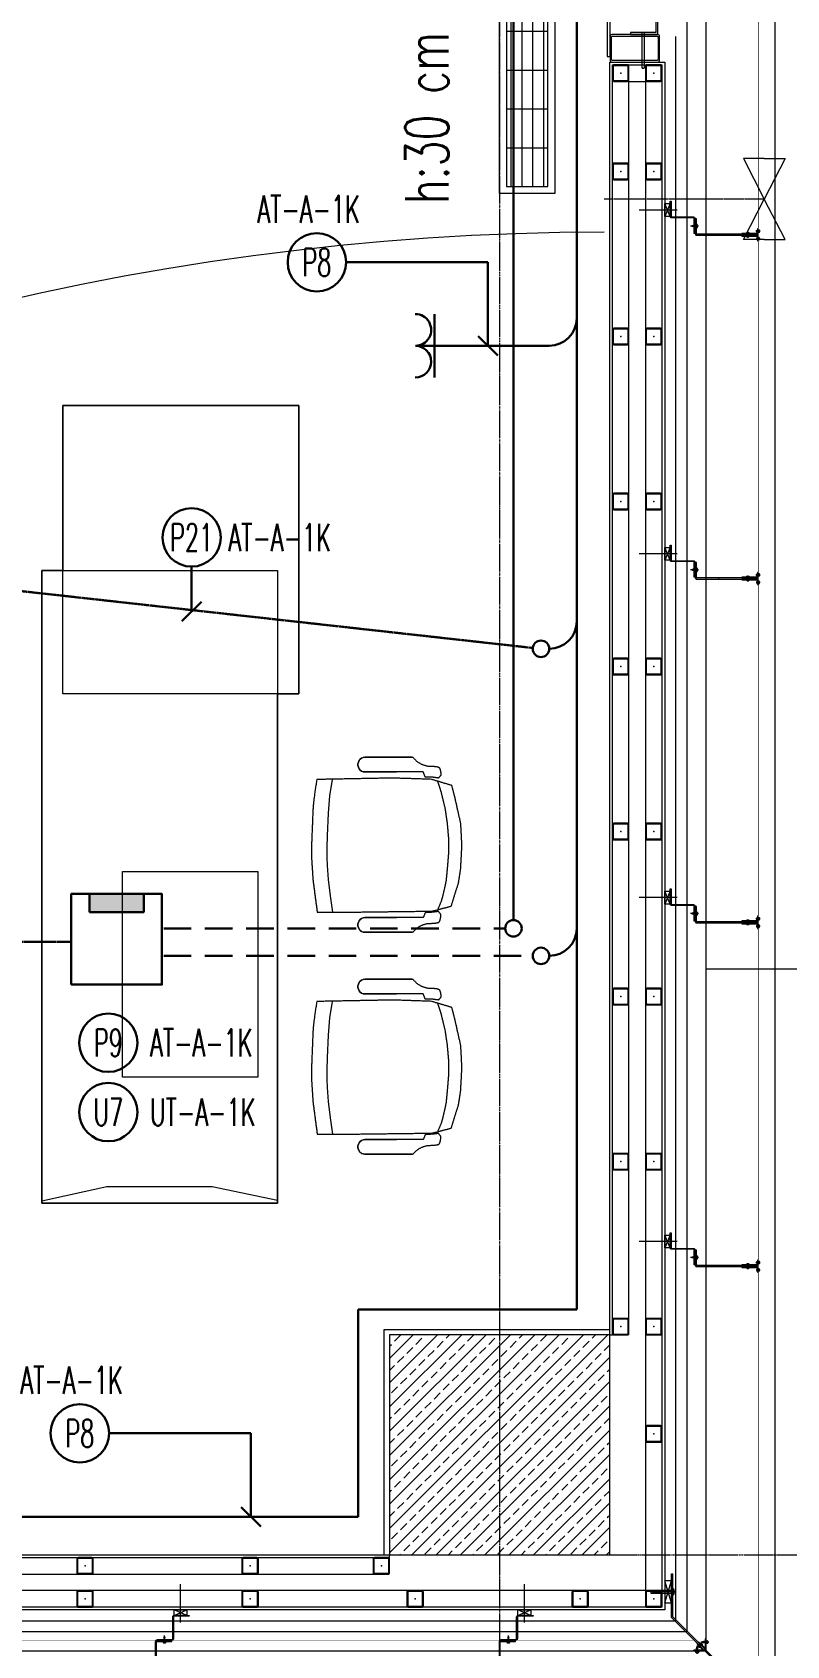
# Model space of a CAD drawing. Extents: x -1439 to 23780, y -1362 to 4476.
# Drawn here: x 10498 to 10772, y 312 to 899 of the extents above; entities that cross this region are included whole.
import ezdxf
from ezdxf.enums import TextEntityAlignment as Align

# ---------------------------------------------------------------- set-up
doc = ezdxf.new("R2010")
doc.units = 0
doc.header["$MEASUREMENT"] = 0
for name, pattern in [('Audi$0$DASHDOT2', [0.5, 0.25, -0.125, 0, -0.125]), ('Audi$0$DASHED2', [0.375, 0.25, -0.125]), ('Audi$0$DOT2', [0.125, 0, -0.125]), ('Audi$0$HIDDEN', [0.375, 0.25, -0.125]), ('DASHED2', [0.375, 0.25, -0.125]), ('HIDDEN', [0.375, 0.25, -0.125])]:
    doc.linetypes.add(name, pattern=pattern)
doc.layers.get('0').update_dxf_attribs({"color": 9, "lineweight": 9})
for name, color, linetype, lineweight in [('Audi$0$01', 8, 'Continuous', 9), ('Audi$0$05', 8, 'Continuous', 9), ('Audi$0$06C', 8, 'Continuous', 9), ('Audi$0$06D', 8, 'Continuous', 9), ('Audi$0$09W', 8, 'Continuous', 9), ('Audi$0$10', 8, 'Continuous', 9), ('Audi$0$11', 8, 'Continuous', 9), ('Audi$0$14', 8, 'Continuous', 9), ('Audi$0$20', 8, 'Audi$0$DOT2', 9), ('Audi$0$21', 8, 'Continuous', 9), ('Audi$0$22', 8, 'Continuous', 9), ('Audi$0$24', 8, 'Audi$0$DASHDOT2', 9), ('Audi$0$32', 8, 'Continuous', 9), ('Audi$0$33', 8, 'Audi$0$BATTING', 9), ('Audi$0$35', 8, 'Continuous', 9), ('E-DÖŞEME (ŞAP İÇİ) PRİZ KUTUSU', 7, 'Continuous', 30), ('E-KABLO', 7, 'Continuous', 30), ('E-LINYE', 7, 'Continuous', 30), ('E-YAZI', 7, 'Continuous', 30), ('E-ÇİFTLİ PRİZ', 7, 'Continuous', 30)]:
    doc.layers.add(name, color=color, linetype=linetype, lineweight=lineweight)
doc.styles.add('Audi$0$Arial', font='arial.ttf', dxfattribs={"height": 2.5})
doc.styles.add('Audi$0$MuuM_TEXT-STANDART', font='ARIALN.TTF')
doc.styles.add('E-YAZI', font='txttw.shx')
doc.linetypes.add('Audi$0$BATTING', pattern='A,0.0001,-0.1,[134,ltypeshp.shx,S=0.1,R=0,X=-0.1,Y=0],-0.2,[134,ltypeshp.shx,S=0.1,R=180,X=0.1,Y=0],-0.1', length=0.4001)

# ---------------------------------------------------------------- blocks, each defined once
blk = doc.blocks.new('Audi$0$0_wallno')
blk.add_lwpolyline([(-7.84, 1.5), (7.94, 1.5), (7.94, -1.5), (-7.84, -1.5)], close=True)
blk.add_lwpolyline([(7.94, 0), (16.13, 0)])
at = {"style": 'Audi$0$Arial'}
blk.add_attdef('GENISLIK', text='', height=2, dxfattribs=at).set_placement((8.44, 0), align=Align.BOTTOM_LEFT)
blk.add_attdef('DUVARNO', text='', height=2, dxfattribs=at).set_placement((0, 0), align=Align.MIDDLE_CENTER)
blk.add_attdef('YUKSEKLIK', text='', height=2, dxfattribs=at).set_placement((8.44, -0.5), align=Align.TOP_LEFT)
blk = doc.blocks.new('Audi$0$p-konvektor_audi')
for p, q in [((250, 89.48), (0, 89.47)), ((250, 89.47), (0, 89.48)), ((0, 89.48), (0, 69.47)), ((250, 69.47), (250, 89.47)), ((199.29, 85.44), (2.49, 85.42)), ((16.61, 71.95), (16.6, 86.99)), ((30.73, 71.95), (30.72, 86.99)), ((44.85, 71.95), (44.84, 86.99)), ((58.96, 71.95), (58.96, 86.99)), ((73.08, 71.95), (73.08, 86.99)), ((87.2, 71.95), (87.2, 86.99)), ((101.32, 71.95), (101.32, 86.99)), ((115.44, 71.95), (115.44, 86.99)), ((129.56, 71.95), (129.56, 86.99)), ((143.68, 71.95), (143.68, 86.98)), ((157.8, 71.95), (157.8, 86.98)), ((171.92, 71.94), (171.92, 86.98)), ((186.04, 71.94), (186.04, 86.98)), ((191.48, 71.95), (200.19, 86.99)), ((242.21, 82.69), (197.7, 82.69)), ((203.55, 84.5), (203.55, 75.36)), ((207.52, 84.5), (207.52, 75.36)), ((211.5, 84.5), (211.5, 75.36)), ((215.48, 84.5), (215.48, 75.36)), ((219.45, 84.5), (219.45, 75.36)), ((223.43, 84.5), (223.43, 75.36)), ((242.21, 79.91), (242.21, 82.69)), ((196.99, 81.46), (2.49, 81.45)), ((194.68, 77.48), (2.49, 77.47)), ((227.1, 76.72), (194.25, 76.73)), ((192.38, 73.51), (2.49, 73.49)), ((0, 69.47), (250, 69.47))]:
    blk.add_line(p, q)
for points in [[(250, 89.47), (0, 89.47), (0, 69.47), (250, 69.47)], [(247.51, 86.99), (247.51, 71.95), (2.49, 71.95), (2.49, 86.99)]]:
    blk.add_lwpolyline(points, close=True)
for centre in [(230.28, 76.72), (242.21, 76.72)]:
    blk.add_circle(centre, 3.18)
blk = doc.blocks.new('Audi$0$p-kolon_80x80')
at = {"layer": 'Audi$0$09W'}
h = blk.add_hatch(dxfattribs=at)
h.set_pattern_fill('ANSI33', color=256, scale=25, style=0)
h.set_pattern_definition([(45, (-1222.5, -385), (-4.419417, 4.419417), []), (45, (-1218.0806, -385), (-4.419417, 4.419417), [3.125, -1.5625])])
h.paths.add_polyline_path([(-40, -40), (40, -40), (40, 40), (-40, 40)])
blk.add_lwpolyline([(-40, -40), (40, -40), (40, 40), (-40, 40)], close=True)
blk = doc.blocks.new('Audi$0$p- alum kaplama profil')
at = {"lineweight": 13}
blk.add_lwpolyline([(7.12, 12.59), (7.12, 26.49)], dxfattribs=at)
at = {"lineweight": 18}
blk.add_lwpolyline([(4.09, 6.16), (-1.41, 6.16), (-1.41, 6.46), (4.09, 6.46, 0.414214), (4.29, 6.66), (4.29, 14.66, -0.414214), (4.79, 15.16), (10.29, 15.16), (10.29, 14.86), (4.79, 14.86, 0.414214), (4.59, 14.66), (4.59, 6.66, -0.414214)], format="xyb", close=True, dxfattribs=at)
at = {"lineweight": 5}
blk.add_lwpolyline([(9.44, 15.16), (4.79, 15.16), (4.79, 17.16), (9.44, 17.16)], close=True, dxfattribs=at)
for points in [[(4.79, 15.16), (9.44, 17.16)], [(9.44, 15.16), (4.79, 17.16)]]:
    blk.add_lwpolyline(points, dxfattribs=at)
blk.add_lwpolyline([(-2.06, 5.56), (-2.06, -2.34), (-2.06, -15.69), (-1.66, -15.69), (-1.66, -2.34), (-1.66, 5.56), (-1.66, 5.56), (-1.66, 5.57), (-1.66, 5.57), (-1.66, 5.58), (-1.66, 5.58), (-1.65, 5.59), (-1.65, 5.59), (-1.65, 5.59), (-1.65, 5.6), (-1.65, 5.6), (-1.64, 5.61), (-1.64, 5.61), (-1.64, 5.62), (-1.64, 5.62), (-1.63, 5.62), (-1.63, 5.63), (-1.63, 5.63), (-1.62, 5.63), (-1.62, 5.64), (-1.61, 5.64), (-1.61, 5.64), (-1.61, 5.64), (-1.6, 5.65), (-1.6, 5.65), (-1.59, 5.65), (-1.59, 5.65), (-1.58, 5.65), (-1.58, 5.65), (-1.57, 5.66), (-1.57, 5.66), (-1.56, 5.66), (-1.56, 5.66), (3.94, 5.66), (3.94, 6.06), (-1.56, 6.06), (-1.58, 6.06), (-1.61, 6.05), (-1.63, 6.05), (-1.66, 6.05), (-1.68, 6.04), (-1.7, 6.03), (-1.73, 6.03), (-1.75, 6.02), (-1.77, 6.01), (-1.79, 6), (-1.82, 5.99), (-1.84, 5.97), (-1.86, 5.96), (-1.88, 5.94), (-1.89, 5.93), (-1.91, 5.91), (-1.93, 5.89), (-1.95, 5.87), (-1.96, 5.85), (-1.97, 5.83), (-1.99, 5.81), (-2, 5.79), (-2.01, 5.77), (-2.02, 5.75), (-2.03, 5.72), (-2.04, 5.7), (-2.04, 5.68), (-2.05, 5.65), (-2.05, 5.63), (-2.06, 5.61), (-2.06, 5.58)], close=True)
blk.add_lwpolyline([(-1.66, -2.34), (-2.06, -2.34)])
for points in [[(-2.36, -10.84), (-2.36, -16.39), (-2.36, -16.39, -0.414214), (-2.51, -16.54), (-2.51, -16.54), (-4.06, -16.54), (-4.06, -16.84), (-2.51, -16.84), (-2.51, -16.84, 0.414214), (-2.06, -16.39), (-2.06, -10.84)], [(-1.36, -10.84), (-1.66, -10.84), (-1.66, -16.39, 0.414214), (-1.21, -16.84), (-1.21, -16.84), (0.34, -16.84), (0.34, -16.54), (-1.21, -16.54), (-1.21, -16.54, -0.414214), (-1.36, -16.39), (-1.36, -16.39)]]:
    blk.add_lwpolyline(points, format="xyb", close=True)
for points in [[(1.61, 6.87, -10), (0.98, 6.96, -10)], [(1.33, 5.85, -10), (0.98, 5.88, -10)], [(1.56, 7.05, -10), (1.02, 7.13, -10)], [(1.05, 6.91, -10), (1.29, 7.56, -10)], [(1.05, 5.83, -10), (1.05, 6.01, -10)], [(1.29, 4.93, -10), (1.29, 7.8, -10)], [(1.53, 6.82, -10), (1.29, 7.56, -10)], [(1.29, 6.16, -10), (1.29, 6.26, -10)], [(1.53, 5.75, -10), (1.53, 5.92, -10)], [(0.67, 5.66, -10), (1.91, 5.66, -10)], [(0.67, 5.66, -10), (0.67, 5.64, -10), (0.67, 5.62, -10), (0.67, 5.6, -10), (0.68, 5.58, -10), (0.68, 5.56, -10), (0.69, 5.54, -10), (0.69, 5.52, -10), (0.7, 5.5, -10), (0.7, 5.48, -10), (0.71, 5.46, -10), (0.72, 5.45, -10), (0.73, 5.43, -10), (0.74, 5.41, -10), (0.75, 5.4, -10), (0.76, 5.38, -10), (0.77, 5.36, -10), (0.79, 5.35, -10), (0.8, 5.33, -10), (0.81, 5.32, -10), (0.83, 5.31, -10), (0.84, 5.29, -10), (0.86, 5.28, -10), (0.87, 5.27, -10), (0.89, 5.26, -10), (0.91, 5.25, -10), (0.92, 5.24, -10), (0.94, 5.23, -10), (0.96, 5.22, -10), (0.98, 5.21, -10), (1, 5.21, -10), (1.02, 5.2, -10), (1.03, 5.2, -10)], [(0.96, 5.66, -10), (0.97, 5.66, -10), (0.97, 5.66, -10), (0.97, 5.66, -10), (0.98, 5.66, -10), (0.98, 5.66, -10), (0.99, 5.66, -10), (0.99, 5.66, -10), (1, 5.66, -10), (1, 5.67, -10), (1, 5.67, -10), (1.01, 5.67, -10), (1.01, 5.67, -10), (1.01, 5.67, -10), (1.02, 5.68, -10), (1.02, 5.68, -10), (1.02, 5.68, -10), (1.03, 5.69, -10), (1.03, 5.69, -10), (1.03, 5.69, -10), (1.04, 5.7, -10), (1.04, 5.7, -10), (1.04, 5.7, -10), (1.04, 5.71, -10), (1.04, 5.71, -10), (1.05, 5.72, -10), (1.05, 5.72, -10), (1.05, 5.72, -10), (1.05, 5.73, -10), (1.05, 5.73, -10), (1.05, 5.74, -10), (1.05, 5.74, -10), (1.05, 5.75, -10)], [(1.03, 5.2, -10), (1.04, 5.2, -10), (1.05, 5.19, -10), (1.05, 5.19, -10), (1.06, 5.19, -10), (1.06, 5.19, -10), (1.07, 5.19, -10), (1.07, 5.19, -10), (1.08, 5.19, -10), (1.08, 5.19, -10), (1.09, 5.19, -10), (1.09, 5.18, -10), (1.1, 5.18, -10), (1.1, 5.18, -10), (1.11, 5.18, -10), (1.11, 5.18, -10), (1.12, 5.18, -10), (1.12, 5.18, -10), (1.13, 5.18, -10), (1.13, 5.18, -10), (1.14, 5.18, -10), (1.15, 5.18, -10), (1.15, 5.18, -10), (1.16, 5.17, -10), (1.16, 5.17, -10), (1.17, 5.17, -10), (1.17, 5.17, -10), (1.18, 5.17, -10), (1.18, 5.17, -10), (1.19, 5.17, -10), (1.19, 5.17, -10), (1.2, 5.17, -10), (1.2, 5.17, -10)], [(1.05, 5.75, -10), (1.05, 5.83, -10)], [(1.2, 5.17, -10), (1.2, 5.2, -10)], [(1.38, 5.2, -10), (1.2, 5.2, -10)], [(1.38, 5.17, -10), (1.38, 5.2, -10)], [(1.38, 5.17, -10), (1.38, 5.17, -10), (1.39, 5.17, -10), (1.39, 5.17, -10), (1.4, 5.17, -10), (1.41, 5.17, -10), (1.41, 5.17, -10), (1.42, 5.17, -10), (1.42, 5.17, -10), (1.43, 5.17, -10), (1.43, 5.18, -10), (1.44, 5.18, -10), (1.44, 5.18, -10), (1.45, 5.18, -10), (1.45, 5.18, -10), (1.46, 5.18, -10), (1.46, 5.18, -10), (1.47, 5.18, -10), (1.47, 5.18, -10), (1.48, 5.18, -10), (1.48, 5.18, -10), (1.49, 5.18, -10), (1.5, 5.19, -10), (1.5, 5.19, -10), (1.51, 5.19, -10), (1.51, 5.19, -10), (1.52, 5.19, -10), (1.52, 5.19, -10), (1.53, 5.19, -10), (1.53, 5.19, -10), (1.54, 5.19, -10), (1.54, 5.2, -10), (1.55, 5.2, -10)], [(1.53, 5.75, -10), (1.53, 5.74, -10), (1.53, 5.74, -10), (1.53, 5.73, -10), (1.53, 5.73, -10), (1.53, 5.72, -10), (1.54, 5.72, -10), (1.54, 5.72, -10), (1.54, 5.71, -10), (1.54, 5.71, -10), (1.54, 5.7, -10), (1.54, 5.7, -10), (1.55, 5.7, -10), (1.55, 5.69, -10), (1.55, 5.69, -10), (1.55, 5.69, -10), (1.56, 5.68, -10), (1.56, 5.68, -10), (1.56, 5.68, -10), (1.57, 5.67, -10), (1.57, 5.67, -10), (1.58, 5.67, -10), (1.58, 5.67, -10), (1.58, 5.67, -10), (1.59, 5.66, -10), (1.59, 5.66, -10), (1.6, 5.66, -10), (1.6, 5.66, -10), (1.6, 5.66, -10), (1.61, 5.66, -10), (1.61, 5.66, -10), (1.62, 5.66, -10), (1.62, 5.66, -10)], [(1.55, 5.2, -10), (1.57, 5.2, -10), (1.59, 5.21, -10), (1.6, 5.21, -10), (1.62, 5.22, -10), (1.64, 5.23, -10), (1.66, 5.24, -10), (1.68, 5.25, -10), (1.69, 5.26, -10), (1.71, 5.27, -10), (1.73, 5.28, -10), (1.74, 5.29, -10), (1.76, 5.31, -10), (1.77, 5.32, -10), (1.78, 5.33, -10), (1.8, 5.35, -10), (1.81, 5.36, -10), (1.82, 5.38, -10), (1.83, 5.4, -10), (1.84, 5.41, -10), (1.85, 5.43, -10), (1.86, 5.45, -10), (1.87, 5.46, -10), (1.88, 5.48, -10), (1.89, 5.5, -10), (1.89, 5.52, -10), (1.9, 5.54, -10), (1.9, 5.56, -10), (1.9, 5.58, -10), (1.91, 5.6, -10), (1.91, 5.62, -10), (1.91, 5.64, -10), (1.91, 5.66, -10)], [(-3.84, -17.04, 0), (-3.81, -17.07, 0), (-3.78, -17.1, 0), (-3.75, -17.12, 0), (-3.72, -17.15, 0), (-3.69, -17.17, 0), (-3.66, -17.19, 0), (-3.62, -17.21, 0), (-3.59, -17.23, 0), (-3.55, -17.24, 0), (-3.52, -17.26, 0), (-3.48, -17.27, 0), (-3.44, -17.28, 0), (-3.4, -17.28, 0), (-3.36, -17.29, 0), (-3.32, -17.29, 0), (-3.29, -17.29, 0), (-3.25, -17.29, 0), (-3.21, -17.29, 0), (-3.17, -17.28, 0), (-3.13, -17.28, 0), (-3.09, -17.27, 0), (-3.06, -17.26, 0), (-3.02, -17.24, 0), (-2.98, -17.23, 0), (-2.95, -17.21, 0), (-2.91, -17.19, 0), (-2.88, -17.17, 0), (-2.85, -17.15, 0), (-2.82, -17.12, 0), (-2.79, -17.1, 0), (-2.76, -17.07, 0), (-2.73, -17.04, 0)], [(-3.29, -17.04, 0), (-3.84, -17.04, 0)], [(-2.85, -16.54, 0), (-2.86, -16.51, 0), (-2.87, -16.47, 0), (-2.89, -16.44, 0), (-2.91, -16.41, 0), (-2.93, -16.38, 0), (-2.96, -16.35, 0), (-2.98, -16.33, 0), (-3.01, -16.31, 0), (-3.04, -16.29, 0), (-3.07, -16.27, 0), (-3.11, -16.25, 0), (-3.14, -16.24, 0), (-3.18, -16.23, 0), (-3.21, -16.22, 0), (-3.25, -16.22, 0), (-3.29, -16.22, 0), (-3.32, -16.22, 0), (-3.36, -16.22, 0), (-3.39, -16.23, 0), (-3.43, -16.24, 0), (-3.46, -16.25, 0), (-3.5, -16.27, 0), (-3.53, -16.29, 0), (-3.56, -16.31, 0), (-3.59, -16.33, 0), (-3.61, -16.35, 0), (-3.64, -16.38, 0), (-3.66, -16.41, 0), (-3.68, -16.44, 0), (-3.7, -16.47, 0), (-3.71, -16.51, 0), (-3.73, -16.54, 0)], [(-3.29, -16.54, 0), (-3.73, -16.54, 0)], [(-3.29, -16.54, 0), (-3.55, -16.54, 0)], [(-3.55, -16.54, 0), (-3.29, -16.54, 0)], [(-3.55, -17.04, 0), (-3.55, -16.54, 0)], [(-3.29, -17.54, 0), (-3.29, -16.04, 0)], [(-3.29, -16.54, 0), (-2.85, -16.54, 0)], [(-3.29, -16.54, 0), (-3.03, -16.54, 0)], [(-3.03, -16.54, 0), (-3.29, -16.54, 0)], [(-3.29, -17.04, 0), (-2.73, -17.04, 0)], [(-3.03, -17.04, 0), (-3.03, -16.54, 0)], [(-2.86, -13.04, 0), (-0.86, -13.04, 0)], [(-2.36, -12.52, 0), (-2.4, -12.53, 0), (-2.43, -12.56, 0), (-2.47, -12.58, 0), (-2.5, -12.6, 0), (-2.53, -12.63, 0), (-2.56, -12.66, 0), (-2.59, -12.69, 0), (-2.61, -12.73, 0), (-2.63, -12.76, 0), (-2.65, -12.8, 0), (-2.67, -12.84, 0), (-2.68, -12.88, 0), (-2.69, -12.92, 0), (-2.7, -12.96, 0), (-2.71, -13, 0), (-2.71, -13.04, 0), (-2.71, -13.08, 0), (-2.7, -13.13, 0), (-2.69, -13.17, 0), (-2.68, -13.21, 0), (-2.67, -13.25, 0), (-2.65, -13.28, 0), (-2.63, -13.32, 0), (-2.61, -13.36, 0), (-2.59, -13.39, 0), (-2.56, -13.42, 0), (-2.53, -13.45, 0), (-2.5, -13.48, 0), (-2.47, -13.51, 0), (-2.43, -13.53, 0), (-2.4, -13.55, 0), (-2.36, -13.57, 0)], [(-2.36, -13.04, 0), (-2.36, -12.52, 0)], [(-2.36, -13.04, 0), (-2.36, -12.73, 0)], [(-2.36, -12.73, 0), (-2.36, -13.04, 0)], [(-1.36, -12.73, 0), (-2.36, -12.73, 0)], [(-2.36, -13.04, 0), (-2.36, -13.36, 0)], [(-2.36, -13.04, 0), (-2.36, -13.57, 0)], [(-2.36, -13.36, 0), (-2.36, -13.04, 0)], [(-1.36, -13.36, 0), (-2.36, -13.36, 0)], [(-1.36, -13.04, 0), (-1.36, -12.37, 0)], [(-1.36, -13.72, 0), (-1.32, -13.68, 0), (-1.29, -13.65, 0), (-1.26, -13.61, 0), (-1.23, -13.58, 0), (-1.2, -13.54, 0), (-1.18, -13.5, 0), (-1.16, -13.45, 0), (-1.14, -13.41, 0), (-1.12, -13.37, 0), (-1.1, -13.32, 0), (-1.09, -13.28, 0), (-1.08, -13.23, 0), (-1.07, -13.18, 0), (-1.06, -13.14, 0), (-1.06, -13.09, 0), (-1.06, -13.04, 0), (-1.06, -12.99, 0), (-1.06, -12.95, 0), (-1.07, -12.9, 0), (-1.08, -12.85, 0), (-1.09, -12.81, 0), (-1.1, -12.76, 0), (-1.12, -12.72, 0), (-1.14, -12.67, 0), (-1.16, -12.63, 0), (-1.18, -12.59, 0), (-1.2, -12.55, 0), (-1.23, -12.51, 0), (-1.26, -12.47, 0), (-1.29, -12.43, 0), (-1.32, -12.4, 0), (-1.36, -12.37, 0)], [(-1.36, -13.04, 0), (-1.36, -13.72, 0)], [(-0.56, -17.04, 0), (-1.11, -17.04, 0)], [(0, -17.04, 0), (-0.03, -17.07, 0), (-0.06, -17.1, 0), (-0.09, -17.12, 0), (-0.12, -17.15, 0), (-0.15, -17.17, 0), (-0.18, -17.19, 0), (-0.22, -17.21, 0), (-0.25, -17.23, 0), (-0.29, -17.24, 0), (-0.33, -17.26, 0), (-0.36, -17.27, 0), (-0.4, -17.28, 0), (-0.44, -17.28, 0), (-0.48, -17.29, 0), (-0.52, -17.29, 0), (-0.56, -17.29, 0), (-0.59, -17.29, 0), (-0.63, -17.29, 0), (-0.67, -17.28, 0), (-0.71, -17.28, 0), (-0.75, -17.27, 0), (-0.79, -17.26, 0), (-0.82, -17.24, 0), (-0.86, -17.23, 0), (-0.89, -17.21, 0), (-0.93, -17.19, 0), (-0.96, -17.17, 0), (-0.99, -17.15, 0), (-1.02, -17.12, 0), (-1.05, -17.1, 0), (-1.08, -17.07, 0), (-1.11, -17.04, 0)], [(-1, -16.54, 0), (-0.98, -16.51, 0), (-0.97, -16.47, 0), (-0.95, -16.44, 0), (-0.93, -16.41, 0), (-0.91, -16.38, 0), (-0.88, -16.35, 0), (-0.86, -16.33, 0), (-0.83, -16.31, 0), (-0.8, -16.29, 0), (-0.77, -16.27, 0), (-0.73, -16.25, 0), (-0.7, -16.24, 0), (-0.66, -16.23, 0), (-0.63, -16.22, 0), (-0.59, -16.22, 0), (-0.56, -16.22, 0), (-0.52, -16.22, 0), (-0.48, -16.22, 0), (-0.45, -16.23, 0), (-0.41, -16.24, 0), (-0.38, -16.25, 0), (-0.34, -16.27, 0), (-0.31, -16.29, 0), (-0.28, -16.31, 0), (-0.25, -16.33, 0), (-0.23, -16.35, 0), (-0.2, -16.38, 0), (-0.18, -16.41, 0), (-0.16, -16.44, 0), (-0.14, -16.47, 0), (-0.13, -16.51, 0), (-0.12, -16.54, 0)], [(-0.56, -16.54, 0), (-1, -16.54, 0)], [(-0.56, -16.54, 0), (-0.82, -16.54, 0)], [(-0.82, -16.54, 0), (-0.56, -16.54, 0)], [(-0.82, -17.04, 0), (-0.82, -16.54, 0)], [(-0.56, -17.54, 0), (-0.56, -16.04, 0)], [(-0.56, -16.54, 0), (-0.3, -16.54, 0)], [(-0.56, -16.54, 0), (-0.12, -16.54, 0)], [(-0.3, -16.54, 0), (-0.56, -16.54, 0)], [(-0.56, -17.04, 0), (0, -17.04, 0)], [(-0.3, -17.04, 0), (-0.3, -16.54, 0)]]:
    blk.add_polyline3d(points)
blk = doc.blocks.new('Audi$0$p-cephe_kose profili')
at = {"linetype": 'Continuous', "lineweight": 13}
for p, q in [((-2.75, 12.75), (-3.15, 12.75)), ((-3.15, -2.87), (-3.15, 12.75)), ((-2.75, -3.03), (-2.75, 12.75)), ((-3.15, -2.87), (-30.14, -29.86)), ((-2.75, -3.03), (-29.86, -30.14)), ((-33.53, -32.82), (-28.58, -27.87)), ((-33.32, -33.03), (-28.37, -28.08)), ((-28.08, -28.37), (-33.03, -33.32)), ((-27.87, -28.58), (-32.82, -33.53)), ((-28.37, -28.08), (-28.58, -27.87)), ((-28.08, -28.37), (-27.87, -28.58)), ((-33.85, -33.57), (-40.45, -40.17)), ((-33.57, -33.85), (-40.17, -40.45)), ((-34, -30.65), (-34, -32.75)), ((-34, -30.65), (-33.7, -30.65)), ((-33.85, -33.57), (-30.14, -29.86)), ((-33.57, -33.85), (-33.85, -33.57)), ((-33.7, -30.65), (-33.7, -32.75)), ((-33.57, -33.85), (-29.86, -30.14)), ((-32.75, -33.7), (-30.65, -33.7)), ((-32.75, -34), (-30.65, -34)), ((-30.65, -34), (-30.65, -33.7)), ((-30.14, -29.86), (-29.86, -30.14)), ((-29.86, -30.14), (-30.14, -29.86)), ((-40.45, -40.17), (-40.17, -40.45))]:
    blk.add_line(p, q, dxfattribs=at)
at = {"linetype": 'Continuous', "lineweight": 5}
for p, q in [((-3.15, 6.69), (1.05, 6.69)), ((-2.75, 2.25), (-0.25, 10.25)), ((-0.25, 2.25), (-2.75, 10.25)), ((-2.73, 6.25), (4.2, 6.25)), ((4.85, 6.62), (1.05, 6.62)), ((4.85, 5.88), (1.05, 5.88)), ((1.05, 5.81), (-3.15, 5.81))]:
    blk.add_line(p, q, dxfattribs=at)
for p, q in [((-15.5, -12.68), (-15.5, -11.44)), ((-16.23, -12.06), (-13.36, -12.06)), ((-15.99, -11.97), (-15.95, -11.97)), ((-15.99, -12.15), (-15.95, -12.15)), ((-15.95, -11.97), (-15.95, -12.15)), ((-15.41, -11.82), (-15.23, -11.82)), ((-15.41, -12.3), (-15.32, -12.3)), ((-15.32, -12.3), (-15.14, -12.3)), ((-15.3, -12.02), (-15.28, -12.37)), ((-15.23, -11.82), (-15.05, -11.82)), ((-15.19, -11.74), (-15.1, -12.37)), ((-15.14, -12.3), (-14.96, -12.3)), ((-15.05, -11.82), (-14.87, -11.82)), ((-15.01, -11.74), (-14.92, -12.37)), ((-14.96, -12.3), (-14.78, -12.3)), ((-14.87, -11.82), (-14.69, -11.82)), ((-14.83, -11.74), (-14.74, -12.37)), ((-14.78, -12.3), (-14.6, -12.3)), ((-14.69, -11.82), (-14.51, -11.82)), ((-14.65, -11.74), (-14.56, -12.37)), ((-14.6, -12.3), (-14.42, -12.3)), ((-14.51, -11.82), (-14.33, -11.82)), ((-14.47, -11.74), (-14.38, -12.37)), ((-14.42, -12.3), (-14.24, -12.3)), ((-14.33, -11.82), (-13.6, -12.06)), ((-14.29, -11.74), (-14.2, -12.37)), ((-14.24, -12.3), (-13.6, -12.06)), ((-14.1, -11.79), (-14.03, -12.33)), ((-12.68, -15.51), (-11.44, -15.51)), ((-11.74, -14.3), (-12.37, -14.21)), ((-11.74, -14.48), (-12.37, -14.39)), ((-11.74, -14.66), (-12.37, -14.57)), ((-11.74, -14.84), (-12.37, -14.75)), ((-11.74, -15.02), (-12.37, -14.93)), ((-11.74, -15.2), (-12.37, -15.11)), ((-12.02, -15.31), (-12.37, -15.29)), ((-11.79, -14.11), (-12.33, -14.03)), ((-12.3, -14.25), (-12.06, -13.61)), ((-12.3, -14.43), (-12.3, -14.25)), ((-12.3, -14.61), (-12.3, -14.43)), ((-12.3, -14.79), (-12.3, -14.61)), ((-12.3, -14.97), (-12.3, -14.79)), ((-12.3, -15.15), (-12.3, -14.97)), ((-12.3, -15.33), (-12.3, -15.15)), ((-12.3, -15.42), (-12.3, -15.33)), ((-12.15, -15.99), (-12.15, -15.96)), ((-11.97, -15.96), (-12.15, -15.96)), ((-12.06, -16.24), (-12.06, -13.37)), ((-11.82, -14.34), (-12.06, -13.61)), ((-11.97, -15.99), (-11.97, -15.96)), ((-11.82, -14.52), (-11.82, -14.34)), ((-11.82, -14.7), (-11.82, -14.52)), ((-11.82, -14.88), (-11.82, -14.7)), ((-11.82, -15.06), (-11.82, -14.88)), ((-11.82, -15.24), (-11.82, -15.06)), ((-11.82, -15.42), (-11.82, -15.24))]:
    blk.add_line(p, q)
at = {"linetype": 'Continuous', "lineweight": 18}
for p, q in [((-15.25, -10.86), (-15.25, -14)), ((-15.25, -10.86), (-14.95, -10.86)), ((-14.95, -10.86), (-14.95, -14)), ((-14.78, -14.07), (-12.56, -11.86)), ((-14.57, -14.28), (-12.35, -12.07)), ((-12.07, -12.35), (-14.28, -14.57)), ((-11.86, -12.56), (-14.07, -14.78)), ((-14, -14.95), (-10.86, -14.95)), ((-14, -15.25), (-10.86, -15.25)), ((-12.35, -12.07), (-12.56, -11.86)), ((-12.07, -12.35), (-11.86, -12.56)), ((-10.86, -15.25), (-10.86, -14.95))]:
    blk.add_line(p, q, dxfattribs=at)
at = {"lineweight": 5}
for p, q in [((-13.02, -13.73), (-13.73, -13.02)), ((-13.29, -13.01), (-13.66, -13.38)), ((-13.65, -12.66), (-12.44, -13.86)), ((-13.29, -13.01), (-13.52, -13.23)), ((-13.52, -13.23), (-13.29, -13.01)), ((-13.29, -13.01), (-12.92, -12.64)), ((-13.29, -13.01), (-13.07, -12.79)), ((-13.07, -12.79), (-13.29, -13.01)), ((-12.57, -13.28), (-13.28, -12.57)), ((-12.8, -13.5), (-13.27, -13.98)), ((-12.8, -13.5), (-12.32, -13.03)), ((-28.94, -29.65), (-29.65, -28.94)), ((-29.22, -28.93), (-29.59, -29.3)), ((-29.57, -28.58), (-28.37, -29.78)), ((-29.22, -28.93), (-29.44, -29.16)), ((-29.44, -29.16), (-29.22, -28.93)), ((-29.22, -28.93), (-28.84, -28.56)), ((-29.22, -28.93), (-28.99, -28.71)), ((-28.99, -28.71), (-29.22, -28.93)), ((-28.5, -29.21), (-29.21, -28.5)), ((-28.72, -29.43), (-28.24, -28.95)), ((-34.6, -31.92), (-33.2, -31.92)), ((-34.1, -31.92), (-34.1, -31.37)), ((-34.1, -31.66), (-33.7, -31.66)), ((-34.1, -31.92), (-34.1, -32.47)), ((-34.1, -32.18), (-33.7, -32.18)), ((-33.7, -31.92), (-33.7, -31.48)), ((-33.7, -31.92), (-33.7, -31.66)), ((-33.7, -31.66), (-33.7, -31.92)), ((-33.7, -31.92), (-33.7, -32.36)), ((-33.7, -31.92), (-33.7, -32.18)), ((-33.7, -32.18), (-33.7, -31.92)), ((-31.92, -34.1), (-32.47, -34.1)), ((-31.92, -33.7), (-32.36, -33.7)), ((-31.92, -33.7), (-32.18, -33.7)), ((-32.18, -33.7), (-31.92, -33.7)), ((-32.18, -34.1), (-32.18, -33.7)), ((-31.22, -31.93), (-31.93, -31.22)), ((-31.92, -34.6), (-31.92, -33.2)), ((-31.92, -33.7), (-31.66, -33.7)), ((-31.92, -33.7), (-31.48, -33.7)), ((-31.66, -33.7), (-31.92, -33.7)), ((-31.92, -34.1), (-31.37, -34.1)), ((-31.49, -31.21), (-31.86, -31.58)), ((-31.85, -30.86), (-30.64, -32.06)), ((-31.49, -31.21), (-31.71, -31.43)), ((-31.71, -31.43), (-31.49, -31.21)), ((-31.66, -34.1), (-31.66, -33.7)), ((-31.49, -31.21), (-31.12, -30.84)), ((-31.49, -31.21), (-31.27, -30.99)), ((-31.27, -30.99), (-31.49, -31.21)), ((-30.77, -31.48), (-31.48, -30.77)), ((-31, -31.7), (-31.47, -32.18)), ((-31, -31.7), (-30.52, -31.23)), ((-28.72, -29.43), (-29.2, -29.91))]:
    blk.add_line(p, q, dxfattribs=at)
at = {"lineweight": 0}
blk.add_line((-34, -32.75), (-34, -30.75), dxfattribs=at)
at = {"linetype": 'Continuous', "lineweight": 5}
for points in [[(-2.75, 10.25), (-0.25, 10.25), (-0.25, 2.25), (-2.75, 2.25)], [(1.05, 6.75), (4.85, 6.75), (4.85, 5.75), (1.05, 5.75)]]:
    blk.add_lwpolyline(points, close=True, dxfattribs=at)
blk.add_lwpolyline([(-38.03, -37.75), (-37.75, -38.03)])
for centre, radius, start, end in [((-15.5, -11.91), 0.473, 90, 166.64023), ((-15.41, -11.73), 0.09, 180, 270), ((-14.88, -12.06), 1.11, 166.64023, 175.47875), ((-14.88, -12.06), 1.11, 184.52125, 193.35977), ((-15.5, -12.21), 0.473, 193.35977, 270), ((-15.41, -12.39), 0.09, 90, 180), ((-12.21, -15.51), 0.473, 180, 256.64023), ((-12.39, -15.42), 0.09, 270, 0), ((-12.06, -14.89), 1.11, 256.64023, 265.47875), ((-12.06, -14.89), 1.11, 274.52125, 283.35977), ((-11.73, -15.42), 0.09, 180, 270), ((-11.91, -15.51), 0.473, 283.35977, 360)]:
    blk.add_arc(centre, radius, start, end)
at = {"linetype": 'Continuous', "lineweight": 18}
for centre, radius, start, end in [((-14.85, -14), 0.4, 180, 315), ((-14.85, -14), 0.1, 180, 315), ((-14, -14.85), 0.4, 135, 270), ((-14, -14.85), 0.1, 135, 270)]:
    blk.add_arc(centre, radius, start, end, dxfattribs=at)
at = {"lineweight": 5}
for centre, radius, start, end in [((-13.35, -12.95), 0.57, 67.91943, 202.08057), ((-13.23, -13.07), 0.909, 267.07503, 2.92498), ((-29.27, -28.88), 0.57, 67.91943, 202.08057), ((-29.15, -29), 0.909, 267.07503, 2.92498), ((-33.62, -31.92), 0.732, 131.19054, 228.80946), ((-33.83, -31.92), 0.46, 286.95738, 73.04263), ((-31.92, -33.62), 0.732, 221.19054, 318.80946), ((-31.92, -33.83), 0.46, 16.95737, 163.04262), ((-31.55, -31.15), 0.57, 67.91943, 202.08057), ((-31.43, -31.27), 0.909, 267.07503, 2.92498)]:
    blk.add_arc(centre, radius, start, end, dxfattribs=at)
at = {"linetype": 'Continuous', "lineweight": 13}
for centre, radius, start, end in [((-33.6, -32.75), 0.4, 180, 315), ((-33.6, -32.75), 0.1, 180, 315), ((-32.75, -33.6), 0.4, 135, 270), ((-32.75, -33.6), 0.1, 135, 270)]:
    blk.add_arc(centre, radius, start, end, dxfattribs=at)
at = {"linetype": 'Continuous', "lineweight": 5}
blk.add_rational_spline([(-3.15, 7.25), (-3.22, 7.25), (-3.29, 7.25), (-3.63, 7.25), (-3.68, 6.91), (-3.7, 6.83), (-3.71, 6.75), (-3.79, 6.25), (-3.71, 5.75), (-3.7, 5.67), (-3.68, 5.59), (-3.63, 5.25), (-3.29, 5.25), (-3.22, 5.25), (-3.15, 5.25), (-3.15, 6.25), (-3.15, 7.25)], [1, 1, 1, 0.760917374327, 1, 1, 1, 1, 1, 1, 1, 0.760917374327, 1, 1, 1, 1, 1], degree=2, knots=[0, 0, 0, 1, 1, 2, 2, 3, 3, 4, 4, 5, 5, 6, 6, 7, 7, 8, 8, 8], dxfattribs=at)
blk = doc.blocks.new('Audi$0$p-cam dönüş noktası')
at = {"layer": 'Audi$0$21', "elevation": 0}
for points in [[(-26.5, 56.83), (-34.04, 56.83), (-26.5, 42.14)], [(-26.5, 56.83), (-18.95, 56.83), (-26.5, 42.14)], [(-26.5, 27.45), (-34.04, 27.45), (-26.5, 42.14)], [(-26.5, 27.45), (-18.95, 27.45), (-26.5, 42.14)]]:
    blk.add_lwpolyline(points, dxfattribs=at)
at = {"layer": 'Audi$0$21', "linetype": 'Audi$0$DASHED2', "elevation": 0}
blk.add_lwpolyline([(-26.5, 42.14), (-84.7, 42.14)], dxfattribs=at)
at = {"layer": 'Audi$0$21', "style": 'Audi$0$MuuM_TEXT-STANDART'}
for s, p in [('CAM DÖNÜŞ ', (0, 0)), ('NOKTASI', (19.23, 10.07))]:
    blk.add_text(s, height=10, rotation=90, dxfattribs=at).set_placement(p)
blk = doc.blocks.new('Audi$0$prf-60x60')
for points in [[(-2.5, -6), (2.5, -6, 0.414214), (3, -5.5), (3, -0.5, 0.414214), (2.5, 0), (-2.5, 0, 0.414214), (-3, -0.5), (-3, -5.5, 0.414214)], [(-2.5, -5.7), (2.5, -5.7, 0.414214), (2.7, -5.5), (2.7, -0.5, 0.414214), (2.5, -0.3), (-2.5, -0.3, 0.414214), (-2.7, -0.5), (-2.7, -5.5, 0.414214)]]:
    blk.add_lwpolyline(points, format="xyb", close=True)
at = {"color": 252}
blk.add_point((0, -3), dxfattribs=at)
blk = doc.blocks.new('Audi$0$Group-258-1')
at = {"linetype": 'Continuous'}
for p, q in [((384800.0983, 69164.505), (384800.0936, 69164.5084)), ((384800.71, 69164.505), (384800.7146, 69164.5084)), ((384800.2257, 69164.3995), (384800.1668, 69164.4084)), ((384800.2892, 69164.3936), (384800.2257, 69164.3995)), ((384800.3717, 69164.3904), (384800.2892, 69164.3936)), ((384800.5299, 69164.394), (384800.4792, 69164.3908)), ((384800.5895, 69164.4019), (384800.5299, 69164.394)), ((384800.6491, 69164.4097), (384800.5895, 69164.4019)), ((384800.4137, 69164.389), (384800.3717, 69164.3904)), ((384800.4502, 69164.389), (384800.4137, 69164.389)), ((384800.4792, 69164.3908), (384800.4502, 69164.389))]:
    blk.add_line(p, q, dxfattribs=at)
at = {"linetype": 'Continuous', "flags": 128}
for points in [[(384800.0862, 69164.6997), (384800.0862, 69164.6409), (384800.0862, 69164.6409)], [(384800.722, 69164.6997), (384800.722, 69164.6409), (384800.722, 69164.6409)], [(384800.0862, 69164.6409), (384800.0862, 69164.5259), (384800.0862, 69164.6409)], [(384800.1395, 69164.5259), (384800.1395, 69164.6409), (384800.1395, 69164.6409)], [(384800.6687, 69164.5259), (384800.6687, 69164.6409), (384800.6687, 69164.6409)], [(384800.722, 69164.6409), (384800.722, 69164.5259), (384800.722, 69164.6409)], [(384800.0862, 69164.5259), (384800.0862, 69164.5259), (384800.087, 69164.52)], [(384800.0862, 69164.5259), (384800.087, 69164.52), (384800.087, 69164.52)], [(384800.087, 69164.52), (384800.087, 69164.52), (384800.0892, 69164.5143)], [(384800.087, 69164.52), (384800.0892, 69164.5143), (384800.0892, 69164.5143)], [(384800.0892, 69164.5143), (384800.0892, 69164.5143), (384800.0929, 69164.5094)], [(384800.0892, 69164.5143), (384800.0936, 69164.5084), (384800.0929, 69164.5094)], [(384800.128, 69164.5054), (384800.128, 69164.5054), (384800.1328, 69164.5094)], [(384800.128, 69164.5054), (384800.1328, 69164.5094), (384800.1328, 69164.5094)], [(384800.1328, 69164.5094), (384800.1328, 69164.5094), (384800.1365, 69164.5143)], [(384800.1328, 69164.5094), (384800.1365, 69164.5143), (384800.1365, 69164.5143)], [(384800.1365, 69164.5143), (384800.1365, 69164.5143), (384800.1387, 69164.52)], [(384800.1365, 69164.5143), (384800.1387, 69164.52), (384800.1387, 69164.52)], [(384800.1387, 69164.52), (384800.1387, 69164.52), (384800.1395, 69164.5259)], [(384800.1387, 69164.52), (384800.1395, 69164.5259), (384800.1395, 69164.5259)], [(384800.6695, 69164.52), (384800.6695, 69164.52), (384800.6687, 69164.5259)], [(384800.6695, 69164.52), (384800.6687, 69164.5259), (384800.6687, 69164.5259)], [(384800.6718, 69164.5143), (384800.6718, 69164.5143), (384800.6695, 69164.52)], [(384800.6718, 69164.5143), (384800.6695, 69164.52), (384800.6695, 69164.52)], [(384800.6754, 69164.5094), (384800.6754, 69164.5094), (384800.6718, 69164.5143)], [(384800.6754, 69164.5094), (384800.6718, 69164.5143), (384800.6718, 69164.5143)], [(384800.6802, 69164.5054), (384800.6802, 69164.5054), (384800.6754, 69164.5094)], [(384800.6802, 69164.5054), (384800.6754, 69164.5094), (384800.6754, 69164.5094)], [(384800.719, 69164.5143), (384800.7146, 69164.5084), (384800.7153, 69164.5094)], [(384800.719, 69164.5143), (384800.719, 69164.5143), (384800.7153, 69164.5094)], [(384800.7213, 69164.52), (384800.7213, 69164.52), (384800.719, 69164.5143)], [(384800.7213, 69164.52), (384800.719, 69164.5143), (384800.719, 69164.5143)], [(384800.722, 69164.5259), (384800.722, 69164.5259), (384800.7213, 69164.52)], [(384800.722, 69164.5259), (384800.7213, 69164.52), (384800.7213, 69164.52)], [(384800.0977, 69164.5054), (384800.0977, 69164.5054), (384800.1034, 69164.5026)], [(384800.0977, 69164.5054), (384800.1034, 69164.5026), (384800.1034, 69164.5026)], [(384800.1034, 69164.5026), (384800.1034, 69164.5026), (384800.1096, 69164.5011)], [(384800.1034, 69164.5026), (384800.1096, 69164.5011), (384800.1096, 69164.5011)], [(384800.1096, 69164.5011), (384800.1096, 69164.5011), (384800.1161, 69164.5011)], [(384800.1096, 69164.5011), (384800.1161, 69164.5011), (384800.1161, 69164.5011)], [(384800.1161, 69164.5011), (384800.1161, 69164.5011), (384800.1223, 69164.5026)], [(384800.1161, 69164.5011), (384800.1223, 69164.5026), (384800.1223, 69164.5026)], [(384800.1223, 69164.5026), (384800.1223, 69164.5026), (384800.128, 69164.5054)], [(384800.1223, 69164.5026), (384800.128, 69164.5054), (384800.128, 69164.5054)], [(384800.6859, 69164.5026), (384800.6859, 69164.5026), (384800.6802, 69164.5054)], [(384800.6859, 69164.5026), (384800.6802, 69164.5054), (384800.6802, 69164.5054)], [(384800.6922, 69164.5011), (384800.6922, 69164.5011), (384800.6859, 69164.5026)], [(384800.6922, 69164.5011), (384800.6859, 69164.5026), (384800.6859, 69164.5026)], [(384800.6986, 69164.5011), (384800.6986, 69164.5011), (384800.6922, 69164.5011)], [(384800.6986, 69164.5011), (384800.6922, 69164.5011), (384800.6922, 69164.5011)], [(384800.7048, 69164.5026), (384800.7048, 69164.5026), (384800.6986, 69164.5011)], [(384800.7048, 69164.5026), (384800.6986, 69164.5011), (384800.6986, 69164.5011)], [(384800.7105, 69164.5054), (384800.7105, 69164.5054), (384800.7048, 69164.5026)], [(384800.7105, 69164.5054), (384800.7048, 69164.5026), (384800.7048, 69164.5026)]]:
    blk.add_lwpolyline(points, close=True, dxfattribs=at)
at = {"linetype": 'Continuous'}
for points in [[(384800.3272, 69164.8751), (384800.2792, 69164.8644), (384800.2312, 69164.8536)], [(384800.4074, 69164.8792), (384800.3673, 69164.8772), (384800.3272, 69164.8751)], [(384800.4932, 69164.8746), (384800.4503, 69164.8769), (384800.4074, 69164.8792)], [(384800.5432, 69164.8666), (384800.5182, 69164.8706), (384800.4932, 69164.8746)], [(384800.6271, 69164.8405), (384800.5851, 69164.8535), (384800.5432, 69164.8666)], [(384800.1182, 69164.7571), (384800.1184, 69164.788), (384800.1261, 69164.8013), (384800.1481, 69164.8026)], [(384800.1481, 69164.8026), (384800.1523, 69164.8031), (384800.1616, 69164.7937)], [(384800.1886, 69164.8426), (384800.1775, 69164.8055), (384800.1663, 69164.7685)], [(384800.2113, 69164.8039), (384800.1911, 69164.7972), (384800.1708, 69164.7905)], [(384800.2312, 69164.8536), (384800.2099, 69164.8481), (384800.1886, 69164.8426)], [(384800.2746, 69164.8191), (384800.2429, 69164.8115), (384800.2113, 69164.8039)], [(384800.3252, 69164.8264), (384800.2999, 69164.8227), (384800.2746, 69164.8191)], [(384800.3841, 69164.8318), (384800.3546, 69164.8291), (384800.3252, 69164.8264)], [(384800.4307, 69164.8318), (384800.4074, 69164.8318), (384800.3841, 69164.8318)], [(384800.4872, 69164.8271), (384800.4589, 69164.8295), (384800.4307, 69164.8318)], [(384800.5356, 69164.8225), (384800.5114, 69164.8248), (384800.4872, 69164.8271)], [(384800.5919, 69164.8096), (384800.5638, 69164.8161), (384800.5356, 69164.8225)], [(384800.637, 69164.7924), (384800.6046, 69164.8075), (384800.5919, 69164.8096)], [(384800.6454, 69164.7717), (384800.6363, 69164.8061), (384800.6271, 69164.8405)], [(384800.6601, 69164.8026), (384800.656, 69164.8031), (384800.6466, 69164.7937)], [(384800.69, 69164.7571), (384800.6898, 69164.788), (384800.6822, 69164.8013), (384800.6601, 69164.8026)], [(384800.0854, 69164.7011), (384800.1126, 69164.7212), (384800.1182, 69164.7571)], [(384800.158, 69164.7461), (384800.1488, 69164.7423), (384800.1395, 69164.7385)], [(384800.1585, 69164.7715), (384800.1583, 69164.7588), (384800.158, 69164.7461)], [(384800.1616, 69164.7937), (384800.1601, 69164.7826), (384800.1585, 69164.7715)], [(384800.1663, 69164.7685), (384800.1639, 69164.6975), (384800.1616, 69164.6266)], [(384800.6491, 69164.4746), (384800.6472, 69164.6232), (384800.6454, 69164.7717)], [(384800.6466, 69164.7937), (384800.6482, 69164.7826), (384800.6497, 69164.7715)], [(384800.6497, 69164.7715), (384800.65, 69164.7588), (384800.6502, 69164.7461)], [(384800.6502, 69164.7461), (384800.6595, 69164.7423), (384800.6687, 69164.7385)], [(384800.7229, 69164.7011), (384800.6957, 69164.7212), (384800.69, 69164.7571)], [(384800.1395, 69164.7385), (384800.1395, 69164.6897), (384800.1395, 69164.6409)], [(384800.6687, 69164.7385), (384800.6687, 69164.6897), (384800.6687, 69164.6409)], [(384800.1616, 69164.6266), (384800.1642, 69164.4892), (384800.1668, 69164.3518)], [(384800.6491, 69164.3531), (384800.6491, 69164.4138), (384800.6491, 69164.4746)], [(384800.1668, 69164.3518), (384800.2302, 69164.3409), (384800.278, 69164.3374)], [(384800.278, 69164.3374), (384800.3427, 69164.3349), (384800.4074, 69164.3324)], [(384800.4502, 69164.3324), (384800.4901, 69164.3349), (384800.5299, 69164.3374)], [(384800.5299, 69164.3374), (384800.5895, 69164.3452), (384800.6491, 69164.3531)], [(384800.4074, 69164.3324), (384800.4288, 69164.3324), (384800.4502, 69164.3324)]]:
    blk.add_open_spline(points, degree=2, dxfattribs=at)
blk = doc.blocks.new('Audi$0$p-masa-03')
for p, q in [((7.57, 185.2), (7.57, 230)), ((85.7, 185.2), (7.57, 185.2))]:
    blk.add_line(p, q)
for points in [[(0, 230), (0, 0), (85.7, 0), (85.7, 185.2), (93.45, 185.2), (93.45, 289.97), (7.57, 289.97), (7.57, 230)], [(29.32, 120.55), (78.52, 120.55), (78.52, 45.81), (29.32, 45.81)]]:
    blk.add_lwpolyline(points, close=True)
at = {"flags": 128}
for points in [[(7.57, 230), (7.57, 289.97), (93.45, 289.97), (93.45, 185.2), (85.7, 185.2)], [(85.7, 0.04), (85.7, 0.94), (61.93, 5.88), (23.62, 5.88), (0, 0.73), (0, 0), (85.67, 0)]]:
    blk.add_lwpolyline(points, dxfattribs=at)
for points in [[(85.7, 230), (85.7, 0), (0, 0), (0, 230), (85.7, 230)], [(85.7, 230), (85.7, 0), (0, 0), (0, 230)]]:
    blk.add_lwpolyline(points, close=True, dxfattribs=at)
blk = doc.blocks.new('10_DÖŞEME (ŞAP İÇİ) PRİZ KUTUSU')
at = {"layer": 'E-DÖŞEME (ŞAP İÇİ) PRİZ KUTUSU'}
blk.add_hatch(color=5, dxfattribs=at).paths.add_polyline_path([(0.734, 0.216), (0.734, 0.706), (-0.734, 0.706), (-0.734, 0.216)])
at = {"layer": 'E-DÖŞEME (ŞAP İÇİ) PRİZ KUTUSU', "color": 5}
for points in [[(1.224, 2.664), (1.224, 0.216), (-1.224, 0.216), (-1.224, 2.664)], [(0.734, 0.706), (0.734, 0.216), (-0.734, 0.216), (-0.734, 0.706)]]:
    blk.add_lwpolyline(points, close=True, dxfattribs=at)
blk = doc.blocks.new('100_ÇİFTLİ PRİZ')
at = {"layer": 'E-ÇİFTLİ PRİZ', "color": 4}
for p, q in [((0, 3.86), (0, 0)), ((-2.4, 2.43), (2.4, 2.43))]:
    blk.add_line(p, q, dxfattribs=at)
for centre, start, end in [((-1.2, 3.87), 179.6083, 359.6083), ((1.2, 3.87), 180.3917, 0.3917)]:
    blk.add_arc(centre, 1.2, start, end, dxfattribs=at)

msp = doc.modelspace()

# ---------------------------------------------------------------- linework, layer by layer
at = {"layer": 'Audi$0$06C'}
msp.add_lwpolyline([(10767.5, 906.95), (10767.5, 906.95), (10767.5, 285), (9765.58, 285)], dxfattribs=at)
at = {"layer": 'Audi$0$06D'}
for points in [[(10735.5, 906.65), (10735.5, 317), (9765.58, 317)], [(10742.5, 906.65), (10742.5, 906.65), (10742.5, 310), (9765.88, 310)], [(10714.5, 425), (10714.5, 880.77), (10720.5, 880.77), (10720.5, 332), (9799.76, 332), (9799.76, 338), (9927.5, 338), (9927.5, 344)], [(10007.5, 338), (10627, 338)]]:
    msp.add_lwpolyline(points, dxfattribs=at)
at = {"layer": 'Audi$0$10'}
for points, const_width in [([(10761.5, 906.95), (10761.5, 291), (9765.58, 291)], 0.2), ([(10738.5, 906.65), (10738.5, 314), (9765.58, 314)], 0.1)]:
    msp.add_lwpolyline(points, dxfattribs=dict(at, const_width=const_width))
msp.add_lwpolyline([(10715.05, 897.77), (10725.05, 897.77), (10725.05, 907.25), (10724.25, 907.25), (10724.25, 898.57), (10724.25, 898.57), (10715.05, 898.57)], close=True, dxfattribs=at)
for points in [[(10725.62, 888.47), (10725.62, 897.07, 0.412203), (10724.92, 897.77), (10708.32, 897.77, 0.414214), (10707.62, 897.07), (10707.62, 888.47, 0.414214), (10708.32, 887.77), (10724.92, 887.77, 0.414214), (10725.62, 888.47), (10725.62, 897.07)], [(10725.06, 896.79), (10725.06, 888.75, -0.414214), (10724.64, 888.33), (10708.6, 888.33, -0.414214), (10708.18, 888.75), (10708.18, 896.79, -0.414214), (10708.6, 897.21), (10724.64, 897.21, -0.414214), (10725.06, 896.79, -1)]]:
    msp.add_lwpolyline(points, format="xyb", dxfattribs=at)
msp.add_lwpolyline([(10719.15, 898.57), (10719.15, 885.75), (10719.28, 885.57), (10720.02, 885.57), (10720.15, 885.75), (10720.15, 898.57)], dxfattribs=at)
at = {"layer": 'Audi$0$11'}
for points in [[(10707.62, 889.77), (10707.62, 906.25), (10724.25, 906.25), (10724.25, 907.25), (10706.62, 907.25), (10706.62, 889.77)], [(10707.5, 887.77), (10727.5, 887.77), (10727.5, 325), (9792.76, 325), (9792.76, 345), (10707.5, 345)]]:
    msp.add_lwpolyline(points, close=True, dxfattribs=at)
for points in [[(10708.5, 425), (10708.5, 886.77), (10726.5, 886.77), (10726.5, 326), (9793.76, 326), (9793.76, 344), (9927.5, 344)], [(10707.5, 425), (10708.5, 425)], [(10007.5, 344), (10627.5, 344), (10627.5, 345)]]:
    msp.add_lwpolyline(points, dxfattribs=at)
at = {"layer": 'Audi$0$14'}
msp.add_lwpolyline([(10625.5, 345), (10625.5, 427), (10707.5, 427)], dxfattribs=at)
at = {"layer": 'Audi$0$20', "linetype": 'Audi$0$HIDDEN', "lineweight": 0}
msp.add_lwpolyline([(9468.15, 347.65, -0.306499), (10707.5, 1186.14, -0.306499)], format="xyb", dxfattribs=at)
msp.add_arc((10707.5, -149.03), 1144.79, 90, 155.56908, dxfattribs=at)
at = {"layer": 'Audi$0$24'}
for points in [[(10667.5, 195), (10667.5, 4035)], [(6827.5, 345), (11027.5, 345)]]:
    msp.add_lwpolyline(points, dxfattribs=at)
at = {"layer": 'Audi$0$33', "ltscale": 0.4}
msp.add_lwpolyline([(9773.88, 320.98), (10731.53, 321.02), (10731.5, 897.1), (10731.5, 897.1)], dxfattribs=at)
at = {"layer": 'Audi$0$35'}
msp.add_arc((10707.5, -149.03), 975, 90.11753, 149.41968, dxfattribs=at)
at = {"layer": 'E-KABLO', "color": 6}
for p, q in [((10695.5, 558.94), (10695.5, 1902.59)), ((10655.42, 784.63), (10685.5, 784.63)), ((10695.5, 434.21), (10695.5, 583.94)), ((10616.09, 358.86), (10616.09, 434.21)), ((10616.09, 434.21), (10695.5, 434.21)), ((10393.23, 358.86), (10616.09, 358.86))]:
    msp.add_line(p, q, dxfattribs=at)
at = {"layer": 'E-KABLO', "color": 4}
msp.add_line((10672.5, 575.8), (10672.5, 1882.56), dxfattribs=at)
at = {"layer": 'E-KABLO', "color": 6, "linetype": 'DASHED2'}
msp.add_line((9461.52, 810.1), (10679.52, 674.76), dxfattribs=at)
at = {"layer": 'E-KABLO', "color": 4, "linetype": 'HIDDEN', "ltscale": 40}
msp.add_line((10545.36, 572.8), (10669.5, 572.8), dxfattribs=at)
at = {"layer": 'E-KABLO', "color": 4, "linetype": 'DASHED2'}
msp.add_line((10511.57, 567.94), (10380.99, 567.94), dxfattribs=at)
at = {"layer": 'E-KABLO', "color": 6, "linetype": 'HIDDEN', "ltscale": 40}
msp.add_line((10545.36, 562.8), (10679.5, 562.8), dxfattribs=at)
at = {"layer": 'E-KABLO', "color": 7, "linetype": 'Continuous'}
for centre in [(10601.03, 814.98), (10555.5, 714.94), (10525.23, 531.21), (10525.23, 505.99), (10514.86, 389.21)]:
    msp.add_circle(centre, 10.61, dxfattribs=at)
at = {"layer": 'E-KABLO', "color": 6}
for centre in [(10682.5, 674.44), (10682.5, 562.8)]:
    msp.add_circle(centre, 3, dxfattribs=at)
at = {"layer": 'E-KABLO', "color": 4}
msp.add_circle((10672.5, 572.8), 3, dxfattribs=at)
at = {"layer": 'E-KABLO', "color": 6}
for centre in [(10685.5, 794.63), (10685.5, 684.44), (10685.5, 572.8)]:
    msp.add_arc(centre, 10, 270, 0, dxfattribs=at)
at = {"layer": 'E-LINYE', "color": 7, "linetype": 'Continuous'}
for p, q in [((10611.64, 814.98), (10663.23, 814.98)), ((10663.23, 784.63), (10663.23, 814.98)), ((10659.67, 788.14), (10666.79, 781.11)), ((10555.5, 704.33), (10555.5, 687.97)), ((10551.95, 684.45), (10559.06, 691.48)), ((10525.47, 389.21), (10577.06, 389.21)), ((10577.06, 358.86), (10577.06, 389.21)), ((10573.5, 362.38), (10580.62, 355.35))]:
    msp.add_line(p, q, dxfattribs=at)

# ---------------------------------------------------------------- block references
msp.add_blockref('Audi$0$p-cam dönüş noktası', (10790.18, 795.83))
at = {"layer": 'Audi$0$01'}
msp.add_blockref('Audi$0$p-kolon_80x80', (10667.5, 385), dxfattribs=at)
at = {"layer": 'Audi$0$05'}
msp.add_blockref('Audi$0$p-masa-03', (10501.07, 472.91), dxfattribs=at)
at = {"layer": 'Audi$0$05', "color": 7, "extrusion": (0, 0, -1), "xscale": -100, "yscale": 100, "zscale": -100, "rotation": 90}
for p in [(6905834.15, 38480643.61), (6905834.15, 38480562.9)]:
    msp.add_blockref('Audi$0$Group-258-1', p, dxfattribs=at)
at = {"layer": 'Audi$0$10'}
for name, p, rotation in [('Audi$0$prf-60x60', (10714.5, 883.77), 270), ('Audi$0$prf-60x60', (10726.5, 883.77), 270), ('Audi$0$prf-60x60', (10714.5, 848), 270), ('Audi$0$prf-60x60', (10726.5, 848), 270), ('Audi$0$p- alum kaplama profil', (10744.66, 826.86), 90), ('Audi$0$prf-60x60', (10714.5, 788), 270), ('Audi$0$prf-60x60', (10726.5, 788), 270), ('Audi$0$prf-60x60', (10714.5, 728), 270), ('Audi$0$prf-60x60', (10726.5, 728), 270), ('Audi$0$p- alum kaplama profil', (10744.66, 701.86), 90), ('Audi$0$prf-60x60', (10714.5, 668), 270), ('Audi$0$prf-60x60', (10726.5, 668), 270), ('Audi$0$prf-60x60', (10714.5, 608), 270), ('Audi$0$prf-60x60', (10726.5, 608), 270), ('Audi$0$p- alum kaplama profil', (10744.66, 576.86), 90), ('Audi$0$prf-60x60', (10714.5, 548), 270), ('Audi$0$prf-60x60', (10726.5, 548), 270), ('Audi$0$prf-60x60', (10714.5, 488), 270), ('Audi$0$prf-60x60', (10726.5, 488), 270), ('Audi$0$p- alum kaplama profil', (10744.66, 451.86), 90), ('Audi$0$prf-60x60', (10714.5, 428), 270), ('Audi$0$prf-60x60', (10726.5, 428), 270), ('Audi$0$prf-60x60', (10726.5, 389), 270), ('Audi$0$prf-60x60', (10519.76, 341), 270), ('Audi$0$prf-60x60', (10579.76, 341), 270), ('Audi$0$prf-60x60', (10627.5, 341), 270), ('Audi$0$prf-60x60', (10519.76, 329), 270), ('Audi$0$prf-60x60', (10579.76, 329), 270), ('Audi$0$prf-60x60', (10639.76, 329), 270), ('Audi$0$prf-60x60', (10699.76, 329), 270), ('Audi$0$prf-60x60', (10726.5, 329), 270)]:
    msp.add_blockref(name, p, dxfattribs=dict(at, rotation=rotation))
at = {"layer": 'Audi$0$10', "xscale": -1}
msp.add_blockref('Audi$0$p-cephe_kose profili', (10727.25, 325.31), dxfattribs=at)
at = {"layer": 'Audi$0$10'}
for p in [(10544.36, 307.84), (10669.36, 307.84)]:
    msp.add_blockref('Audi$0$p- alum kaplama profil', p, dxfattribs=at)
at = {"layer": 'Audi$0$22'}
ref = msp.add_blockref('Audi$0$0_wallno', (10823.16, 557.92), dxfattribs=dict(at, xscale=-5, yscale=5, zscale=5))
ref.add_attrib('DUVARNO', 'AUDI-GC02', dxfattribs={"layer": '0', "height": 10, "style": 'Audi$0$Arial'}).set_placement((10823.9, 557.92), align=Align.MIDDLE_CENTER)
at = {"layer": 'Audi$0$32', "xscale": -1, "rotation": 270}
msp.add_blockref('Audi$0$p-konvektor_audi', (10598.02, 840), dxfattribs=at)
at = {"layer": 'E-DÖŞEME (ŞAP İÇİ) PRİZ KUTUSU', "xscale": 13.48039215686274, "yscale": 13.48039215686274, "zscale": 13.48039215686274, "rotation": 180}
msp.add_blockref('10_DÖŞEME (ŞAP İÇİ) PRİZ KUTUSU', (10528.22, 588.25), dxfattribs=at)
at = {"layer": 'E-ÇİFTLİ PRİZ', "xscale": 4.799999999999998, "yscale": 4.799999999999998, "zscale": 4.799999999999998, "rotation": 90}
msp.add_blockref('100_ÇİFTLİ PRİZ', (10655.42, 784.63), dxfattribs=at)

# ---------------------------------------------------------------- texts
at = {"layer": 'E-KABLO', "color": 3, "linetype": 'Continuous', "style": 'E-YAZI', "width": 0.6}
for s, p in [('P8', (10601.03, 814.98)), ('P21', (10555.5, 714.94)), ('P9', (10525.23, 531.21)), ('U7', (10525.23, 505.99)), ('P8', (10514.86, 389.21))]:
    msp.add_text(s, height=10, dxfattribs=at).set_placement(p, align=Align.MIDDLE_CENTER)
at = {"layer": 'E-YAZI', "color": 3, "style": 'E-YAZI', "width": 0.7}
msp.add_text('h:30 cm', height=15.68, rotation=90, dxfattribs=at).set_placement((10648.86, 836.2))
at = {"layer": 'E-YAZI', "color": 3, "style": 'E-YAZI', "width": 0.6}
for s, p in [('AT-A-1K', (10579.42, 829.27)), ('AT-A-1K', (10568.9, 709.94)), ('AT-A-1K', (10540.41, 526.22, 0)), ('UT-A-1K', (10540.41, 500.99, 0)), ('AT-A-1K', (10493.25, 403.51))]:
    msp.add_text(s, height=10, dxfattribs=at).set_placement(p)

doc.saveas('drawing.dxf')
